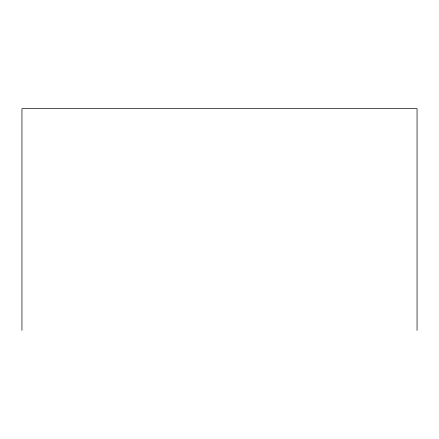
<?xml version="1.0" encoding="UTF-8"?>
<svg xmlns="http://www.w3.org/2000/svg" width="439" height="439" viewBox="0 0 439 439"><rect width="100%" height="100%" fill="white"/><g stroke="black" fill="none" stroke-linecap="round" stroke-linejoin="round"><path stroke-width="0.66" d="M417.05 330.342L417.05 108.658L21.95 108.658L21.95 330.342"/></g></svg>
